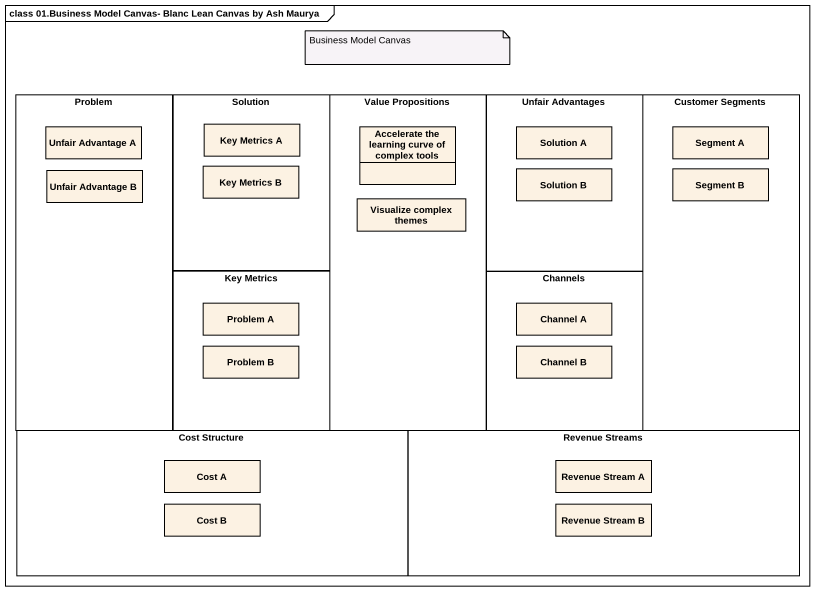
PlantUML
@startuml
mainframe class 01.Business Model Canvas- Blanc Lean Canvas by Ash Maurya
hide circle
hide empty members
rectangle Problem {
  class "Unfair Advantage A" as Unfair_Advantage_A
  class "Unfair Advantage B" as Unfair_Advantage_B
}
rectangle Solution {
  class "Key Metrics A" as Key_Metrics_A
  class "Key Metrics B" as Key_Metrics_B
}
rectangle "Value Propositions" as Value_Propositions {
  class "Accelerate the learning curve of complex tools" as Accelerate_the_learning
  class "Visualize complex themes" as Visualize_complex_themes
}
rectangle "Unfair Advantages" as Unfair_Advantages {
  class "Solution A" as Solution_A
  class "Solution B" as Solution_B
}
rectangle "Customer Segments" as Customer_Segments {
  class "Segment A" as Segment_A
  class "Segment B" as Segment_B
}
rectangle "Key Metrics" as Key_Metrics {
  class "Problem A" as Problem_A
  class "Problem B" as Problem_B
}
rectangle Channels {
  class "Channel A" as Channel_A
  class "Channel B" as Channel_B
}
rectangle "Cost Structure" as Cost_Structure {
  class "Cost A" as Cost_A
  class "Cost B" as Cost_B
}
rectangle "Revenue Streams" as Revenue_Streams {
  class "Revenue Stream A" as Revenue_Stream_A
  class "Revenue Stream B" as Revenue_Stream_B
}
note as N1
  Business Model Canvas
end note
@enduml
